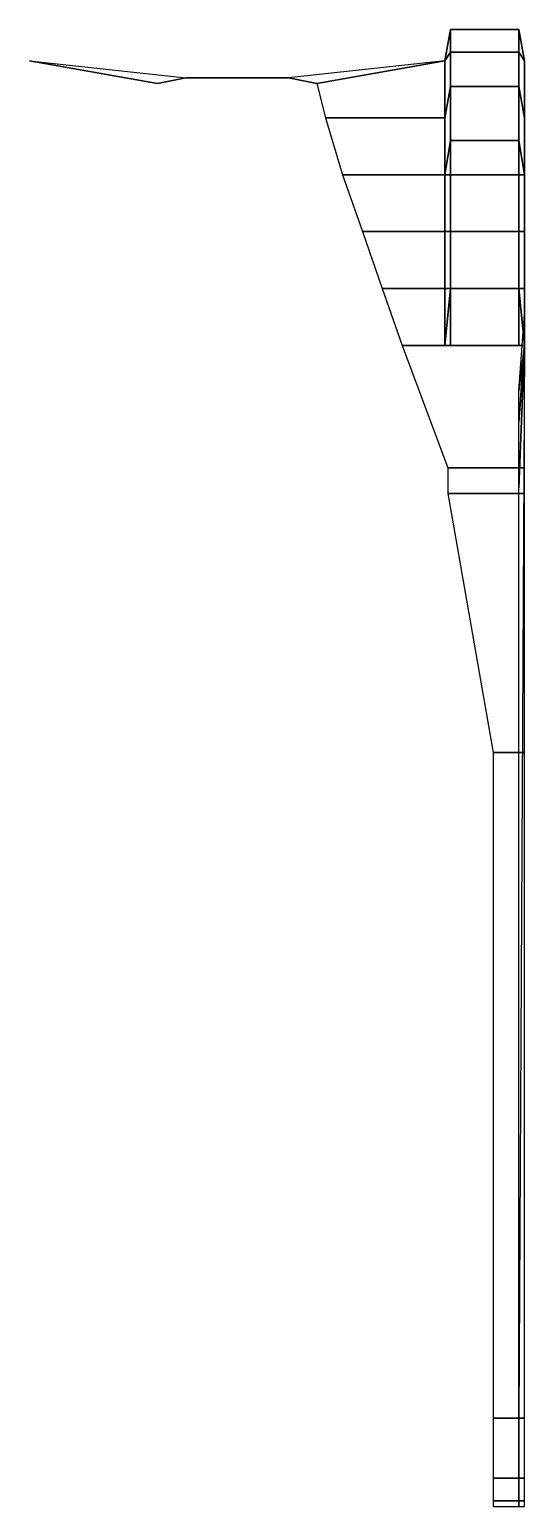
# Model space of a CAD drawing. Extents: x -0.73 to 1.01, y -2.62 to 2.57.
import ezdxf

# ---------------------------------------------------------------- set-up
doc = ezdxf.new("R2010")
doc.units = 0
doc.layers.add('MUDGUARDS', color=6, linetype='CONTINUOUS')

msp = doc.modelspace()

# ---------------------------------------------------------------- linework, layer by layer
at = {"layer": 'MUDGUARDS'}
for points in [[(0.75, 2.57, 0.68), (0.73, 2.46, 0.77), (0.73, 2.46, 0.84), (0.75, 2.57, 0.77)], [(0.75, 2.57, 0.77), (0.73, 2.46, 0.84), (0.73, 2.46, 0.84), (0.75, 2.49, 0.91)], [(0.99, 2.57, 0.77), (0.75, 2.57, 0.77), (0.75, 2.49, 0.91), (0.99, 2.49, 0.91)], [(0.99, 2.57, 0.68), (0.75, 2.57, 0.68), (0.75, 2.57, 0.77), (0.99, 2.57, 0.77)], [(0.99, 2.57, 0.68), (0.99, 2.57, 0.77), (1.01, 2.46, 0.84), (1.01, 2.46, 0.77)], [(1.01, 2.46, 0.84), (0.99, 2.57, 0.77), (0.99, 2.49, 0.91), (1.01, 2.46, 0.84)], [(-0.73, 2.46, 0.77), (-0.18, 2.4, 0.67), (-0.28, 2.38, 0.84), (-0.73, 2.46, 0.77)], [(-0.73, 2.46, 0.77), (-0.28, 2.38, 0.84), (-0.73, 2.46, 0.84), (-0.73, 2.46, 0.77)], [(0.73, 2.46, 0.77), (0.18, 2.4, 0.67), (0.28, 2.38, 0.84), (0.73, 2.46, 0.77)], [(0.73, 2.46, 0.84), (0.28, 2.38, 0.84), (0.31, 2.26, 0.98), (0.73, 2.26, 0.98)], [(0.73, 2.46, 0.77), (0.28, 2.38, 0.84), (0.28, 2.38, 0.84), (0.73, 2.46, 0.84)], [(0.75, 2.49, 0.91), (0.73, 2.46, 0.84), (0.73, 2.26, 0.98), (0.75, 2.37, 1)], [(0.99, 2.49, 0.91), (0.75, 2.49, 0.91), (0.75, 2.37, 1), (0.99, 2.37, 1)], [(1.01, 2.46, 0.84), (0.99, 2.49, 0.91), (0.99, 2.37, 1), (1.01, 2.26, 0.98)], [(1.01, 2.46, 0.77), (1.01, 2.46, 0.84), (1.01, 2.26, 0.98), (1.01, 2.26, 0.92)], [(-0.28, 2.38, 0.84), (-0.18, 2.4, 0.67), (-0.18, 2.4, 0.78), (-0.28, 2.38, 0.84)], [(0.18, 2.4, 0.67), (-0.18, 2.4, 0.67), (-0.18, 2.4, 0.78), (0.18, 2.4, 0.78)], [(0.28, 2.38, 0.84), (0.18, 2.4, 0.67), (0.18, 2.4, 0.78), (0.28, 2.38, 0.84)], [(0.75, 2.37, 1), (0.73, 2.26, 0.98), (0.73, 2.06, 1.05), (0.75, 2.18, 1.09)], [(0.99, 2.37, 1), (0.75, 2.37, 1), (0.75, 2.18, 1.09), (0.99, 2.18, 1.09)], [(1.01, 2.26, 0.98), (0.99, 2.37, 1), (0.99, 2.18, 1.09), (1.01, 2.06, 1.05)], [(0.73, 2.26, 0.98), (0.31, 2.26, 0.98), (0.37, 2.06, 1.05), (0.73, 2.06, 1.05)], [(1.01, 2.26, 0.92), (1.01, 2.26, 0.98), (1.01, 2.06, 1.05), (1.01, 2.06, 0.96)], [(0.75, 2.18, 1.09), (0.73, 2.06, 1.05), (0.73, 2.06, 1.05), (0.75, 2.06, 1.11)], [(0.99, 2.18, 1.09), (0.75, 2.18, 1.09), (0.75, 2.06, 1.11), (0.99, 2.06, 1.11)], [(1.01, 2.06, 1.05), (0.99, 2.18, 1.09), (0.99, 2.06, 1.11), (1.01, 2.06, 1.05)], [(0.73, 2.06, 1.05), (0.37, 2.06, 1.05), (0.44, 1.86, 1.05), (0.73, 1.86, 1.05)], [(0.75, 2.06, 1.11), (0.73, 2.06, 1.05), (0.73, 1.86, 1.05), (0.75, 1.86, 1.11)], [(0.99, 2.06, 1.11), (0.75, 2.06, 1.11), (0.75, 1.86, 1.11), (0.99, 1.86, 1.11)], [(1.01, 2.06, 1.05), (0.99, 2.06, 1.11), (0.99, 1.86, 1.11), (1.01, 1.86, 1.05)], [(1.01, 2.06, 0.96), (1.01, 2.06, 1.05), (1.01, 1.86, 1.05), (1.01, 1.86, 0.92)], [(0.73, 1.86, 1.05), (0.44, 1.86, 1.05), (0.51, 1.66, 1.02), (0.73, 1.66, 1.02)], [(0.75, 1.86, 1.11), (0.73, 1.86, 1.05), (0.73, 1.66, 1.02), (0.75, 1.66, 1.06)], [(0.99, 1.86, 1.11), (0.75, 1.86, 1.11), (0.75, 1.66, 1.06), (0.99, 1.66, 1.06)], [(1.01, 1.86, 1.05), (0.99, 1.86, 1.11), (0.99, 1.66, 1.06), (1.01, 1.66, 1.02)], [(1.01, 1.86, 0.92), (1.01, 1.86, 1.05), (1.01, 1.66, 1.02), (1.01, 1.7, 0.79)], [(1.01, 1.7, 0.79), (1.01, 1.66, 1.02), (1.01, 1.46, 1), (1.01, 1.57, 0.55)], [(0.73, 1.66, 1.02), (0.51, 1.66, 1.02), (0.58, 1.46, 1), (0.73, 1.46, 1)], [(0.75, 1.66, 1.06), (0.75, 1.66, 1.06), (0.73, 1.46, 1), (0.75, 1.46, 1)], [(0.73, 1.66, 1.02), (0.73, 1.66, 1.02), (0.73, 1.46, 1), (0.75, 1.66, 1.06)], [(0.99, 1.66, 1.06), (0.75, 1.66, 1.06), (0.75, 1.46, 1), (0.99, 1.46, 1)], [(1.01, 1.66, 1.02), (0.99, 1.66, 1.06), (1.01, 1.46, 1)], [(0.99, 1.66, 1.06), (0.99, 1.46, 1), (1.01, 1.46, 1)], [(1.01, 1.57, 0.55), (1.01, 1.46, 1), (1.01, 1.46, 1), (0.99, 1.3, 0.46)], [(1.01, 1.46, 1), (0.58, 1.46, 1), (0.74, 1.03, 1), (1.01, 1.03, 1)], [(0.99, 0.96, 0.91), (1.01, 1.46, 1), (0.99, -2.31, 1), (0.99, -2.31, 0.91)], [(0.99, 1.19, 0.78), (1.01, 1.46, 1), (1.01, 1.46, 1), (0.99, 0.96, 0.91)], [(0.99, 1.3, 0.62), (1.01, 1.46, 1), (1.01, 1.46, 1), (0.99, 1.19, 0.78)], [(0.99, 1.3, 0.46), (1.01, 1.46, 1), (1.01, 1.46, 1), (0.99, 1.3, 0.62)], [(1.01, 1.03, 1), (0.74, 1.03, 1), (0.74, 0.94, 1), (1.01, 0.94, 1)], [(1.01, 0.94, 1), (0.74, 0.94, 1), (0.9, 0.03, 1), (1.01, 0.03, 1)], [(1.01, 0.03, 1), (0.9, 0.03, 1), (0.9, -2.31, 1), (1.01, -2.31, 1)], [(1.01, -2.31, 1), (0.9, -2.31, 1), (0.9, -2.52, 0.9), (1.01, -2.52, 0.9)], [(0.99, -2.31, 0.91), (0.99, -2.31, 1), (0.99, -2.52, 0.9), (0.99, -2.48, 0.8)], [(0.99, -2.48, 0.8), (0.99, -2.52, 0.9), (0.99, -2.6, 0.76), (0.99, -2.56, 0.67)], [(1.01, -2.52, 0.9), (0.9, -2.52, 0.9), (0.9, -2.6, 0.76), (1.01, -2.6, 0.76)], [(0.99, -2.56, 0.67), (0.99, -2.6, 0.76), (0.99, -2.62, 0.62), (0.99, -2.56, 0.67)], [(1.01, -2.6, 0.76), (0.9, -2.6, 0.76), (0.9, -2.62, 0.62), (1.01, -2.62, 0.62)]]:
    msp.add_3dface(points, dxfattribs=at)

doc.saveas('drawing.dxf')
